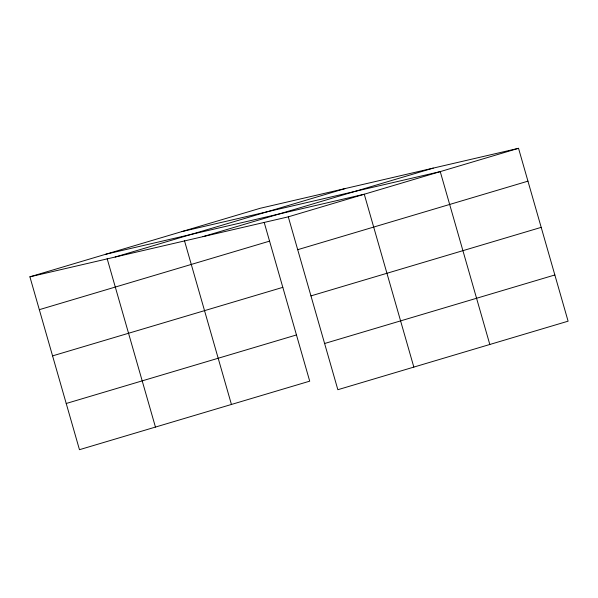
<?xml version="1.0" encoding="UTF-8"?>
<svg xmlns="http://www.w3.org/2000/svg" width="598" height="598" viewBox="0 0 598 598"><rect width="100%" height="100%" fill="white"/><g stroke="black" fill="none" stroke-linecap="round" stroke-linejoin="round"><path stroke-width="0.9" d="M29.9 276.822L260.145 208.291L518.533 148.311L568.1 321.178L337.855 389.709L288.288 216.842L29.9 276.822L79.467 449.689L309.712 381.158L264.219 222.493M115.167 257.028L345.412 188.497M203.021 236.636L433.266 168.105M288.288 216.842L518.533 148.311M39.319 309.674L269.563 241.136M297.707 249.687L527.952 181.157M52.572 355.877L282.817 287.346M310.953 295.898L541.197 227.36M66.221 403.486L296.466 334.947M324.602 343.506L554.854 274.968M181.859 231.59L440.248 171.611L489.814 344.478M105.883 254.21L364.264 194.23L413.838 367.09M184.408 240.471L231.433 404.457M107.154 258.65L155.45 427.077"/></g></svg>
